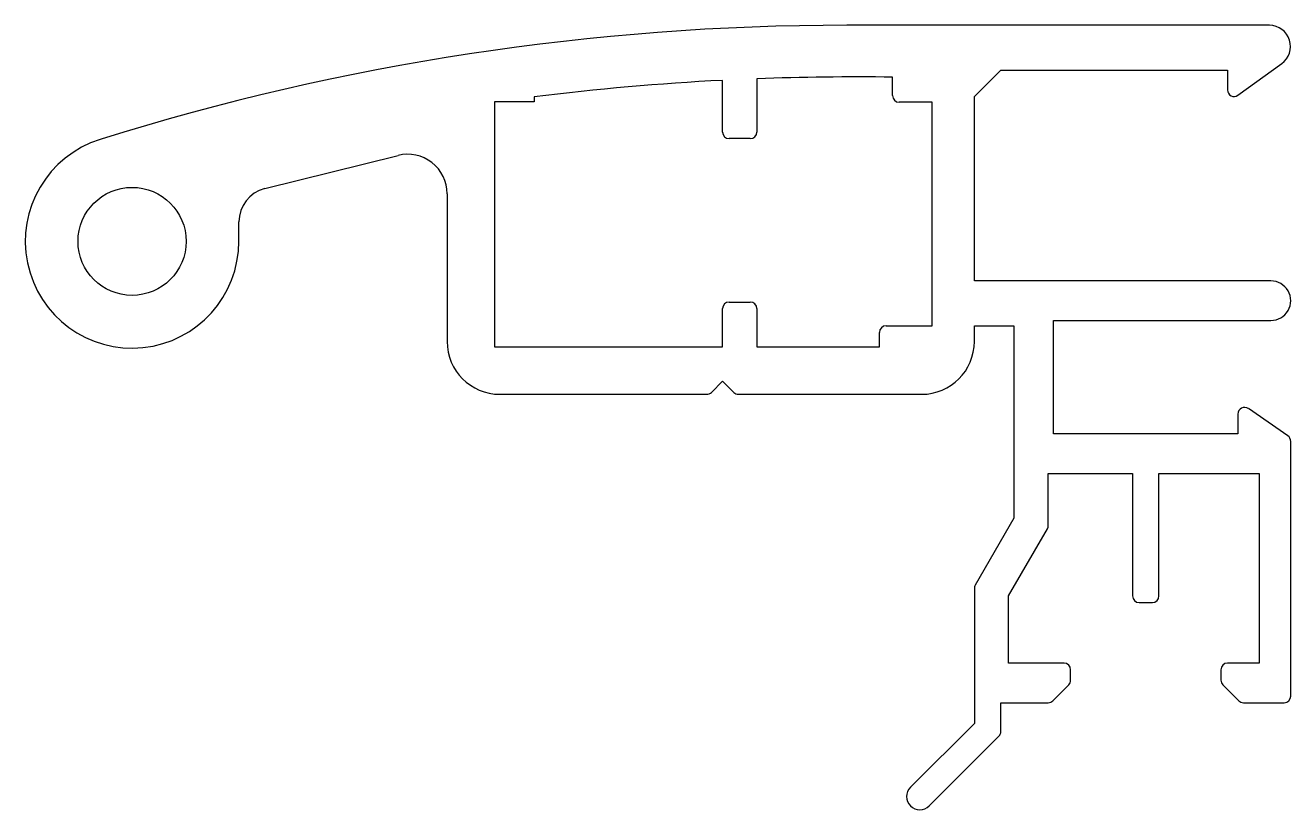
# Model space of a CAD drawing. Extents: x 46.5 to 94.5, y 18.3 to 48.1.
import ezdxf

# ---------------------------------------------------------------- set-up
doc = ezdxf.new("R2010")
doc.units = 0
doc.layers.add('OLCU', color=242, linetype='CONTINUOUS')

msp = doc.modelspace()

# ---------------------------------------------------------------- linework, layer by layer
at = {"layer": 'OLCU', "color": 0}
for p, q in [((93.683, 48.059), (77.65, 48.059)), ((92.479, 45.406), (94.141, 46.604)), ((79.383, 46.091), (79.383, 46.091)), ((79.383, 45.392), (79.383, 46.091)), ((82.483, 45.36), (83.483, 46.359)), ((83.483, 46.359), (92.083, 46.359)), ((92.083, 46.359), (92.083, 45.609)), ((72.933, 44.009), (72.933, 45.971)), ((74.233, 46.029), (74.233, 44.009)), ((65.783, 45.159), (64.283, 45.159)), ((64.283, 45.159), (64.283, 35.859)), ((65.783, 45.341), (65.783, 45.159)), ((80.883, 45.142), (79.633, 45.142)), ((80.883, 36.659), (80.883, 45.142)), ((82.483, 38.359), (82.483, 45.36)), ((49.354, 43.736), (49.323, 43.727)), ((73.983, 43.759), (73.183, 43.759)), ((55.568, 41.862), (60.621, 43.122)), ((62.483, 41.667), (62.483, 36.059)), ((54.583, 39.868), (54.583, 40.601)), ((93.732, 38.359), (82.483, 38.359)), ((73.183, 37.559), (73.983, 37.559)), ((72.933, 35.859), (72.933, 37.309)), ((74.233, 37.309), (74.233, 35.859)), ((79.133, 36.659), (80.883, 36.659)), ((82.483, 36.659), (83.985, 36.659)), ((82.483, 36.059), (82.483, 36.659)), ((83.985, 36.659), (83.985, 29.359)), ((85.483, 36.859), (93.733, 36.859)), ((85.483, 32.559), (85.483, 36.859)), ((78.883, 35.859), (78.883, 36.409)), ((64.283, 35.859), (72.933, 35.859)), ((74.233, 35.859), (78.883, 35.859)), ((72.507, 34.132), (72.933, 34.559)), ((72.933, 34.559), (73.36, 34.132)), ((64.483, 34.059), (72.33, 34.059)), ((73.537, 34.059), (80.483, 34.059)), ((92.483, 33.309), (92.483, 32.559)), ((94.375, 32.479), (92.876, 33.515)), ((92.483, 32.559), (85.483, 32.559)), ((94.483, 22.609), (94.483, 32.274)), ((85.286, 29.08), (85.286, 31.059)), ((85.286, 31.059), (88.486, 31.059)), ((88.486, 31.059), (88.486, 26.409)), ((89.486, 26.409), (89.486, 31.059)), ((89.486, 31.059), (93.283, 31.059)), ((93.283, 31.059), (93.283, 23.859)), ((83.985, 29.359), (82.517, 26.816)), ((83.783, 26.41), (85.253, 28.955)), ((82.483, 26.691), (82.483, 21.574)), ((83.783, 23.859), (83.783, 26.41)), ((88.736, 26.159), (89.236, 26.159)), ((85.886, 23.859), (83.783, 23.859)), ((86.136, 23.213), (86.136, 23.609)), ((91.836, 23.609), (91.836, 23.213)), ((93.283, 23.859), (92.086, 23.859)), ((85.459, 22.432), (86.063, 23.036)), ((91.909, 23.036), (92.513, 22.432)), ((83.486, 21.266), (83.486, 22.359)), ((83.486, 22.359), (85.283, 22.359)), ((92.69, 22.359), (94.233, 22.359)), ((82.483, 21.574), (80.062, 19.152)), ((80.769, 18.445), (83.413, 21.089))]:
    msp.add_line(p, q, dxfattribs=at)
msp.add_circle((50.533, 39.861), 2.05, dxfattribs=at)
for centre, radius, start, end in [((77.649, -46.697), 94.757, 89.99942, 107.37369), ((93.671, 47.256), 0.803, 305.7837, 89.1712), ((77.993, -52.385), 98.486, 89.19157, 92.18801), ((77.993, -52.364), 98.465, 92.94515, 97.1227), ((92.333, 45.609), 0.25, 180, 305.7837), ((79.633, 45.392), 0.25, 180, 270), ((50.533, 39.861), 4.05, 107.3737, 0.0977), ((73.183, 44.009), 0.25, 180, 270), ((73.983, 44.009), 0.25, 270, 0), ((60.983, 41.667), 1.5, 359.9995, 104), ((55.883, 40.601), 1.3, 104, 180), ((93.733, 37.609), 0.75, 270, 90.0599), ((73.183, 37.309), 0.25, 90, 180), ((73.983, 37.309), 0.25, 0, 90), ((79.133, 36.409), 0.25, 90, 180), ((64.483, 36.059), 2, 180, 270), ((80.483, 36.059), 2, 270, 0), ((72.33, 34.309), 0.25, 270, 315), ((73.537, 34.309), 0.25, 225, 270), ((92.733, 33.309), 0.25, 55.3697, 180), ((94.233, 32.274), 0.25, 0, 55.3697), ((85.036, 29.08), 0.25, 329.9999, 0), ((82.733, 26.691), 0.25, 150, 180), ((88.736, 26.409), 0.25, 180, 270), ((89.236, 26.409), 0.25, 270, 0), ((85.886, 23.609), 0.25, 0, 90), ((92.086, 23.609), 0.25, 90, 180), ((85.886, 23.213), 0.25, 315, 0), ((92.086, 23.213), 0.25, 180, 225), ((94.233, 22.609), 0.25, 270, 0), ((85.283, 22.609), 0.25, 270, 315), ((92.69, 22.609), 0.25, 225, 270), ((83.236, 21.266), 0.25, 315, 0), ((80.415, 18.798), 0.5, 135, 315)]:
    msp.add_arc(centre, radius, start, end, dxfattribs=at)

doc.saveas('drawing.dxf')
